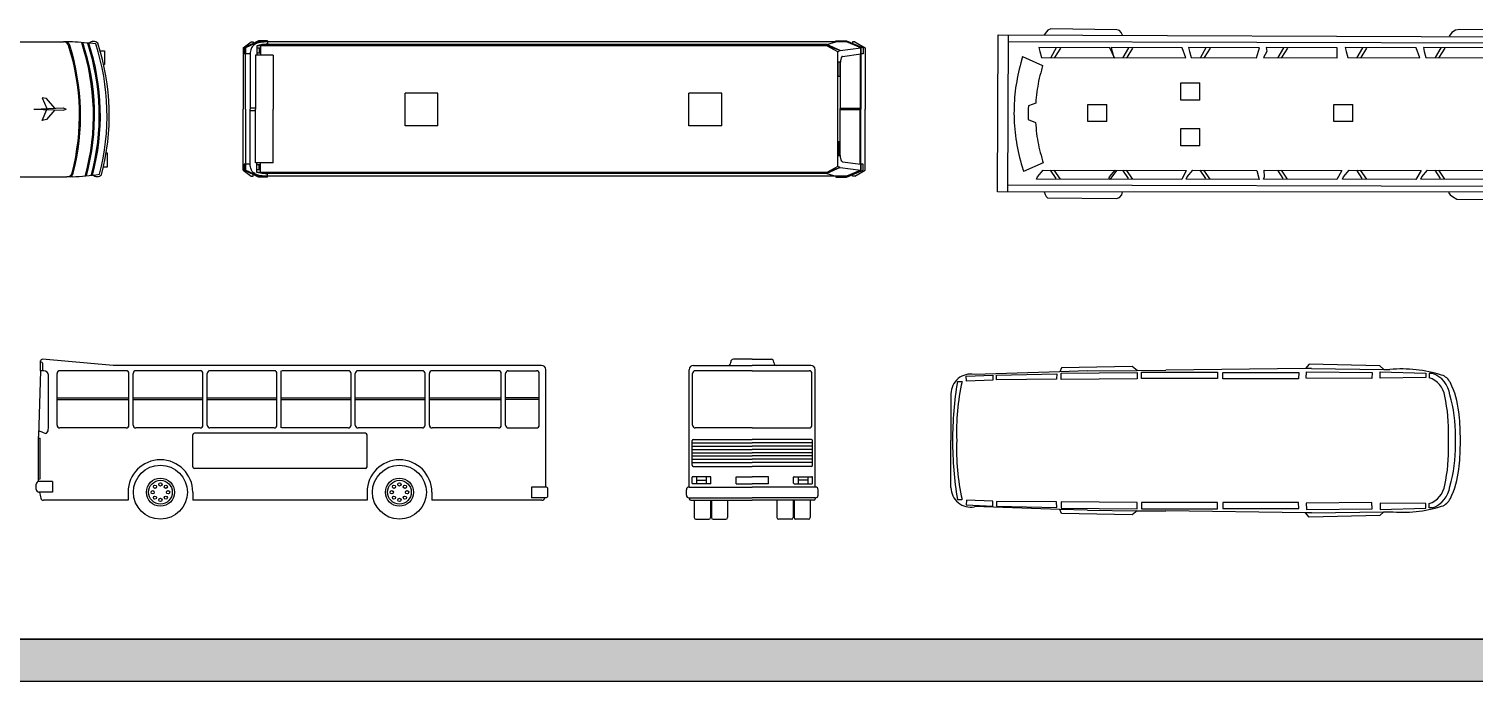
# Model space of a CAD drawing. Header units: millimetres. Extents: x 35403 to 155690, y 202798 to 276657.
# Drawn here: x 58186 to 84953, y 202798 to 214882 of the extents above; entities that cross this region are included whole.
import ezdxf

# ---------------------------------------------------------------- set-up
doc = ezdxf.new("R2010")
doc.units = ezdxf.units.MM
doc.layers.add('www.cad-blocks.net', color=7, linetype='Continuous')

# ---------------------------------------------------------------- blocks, each defined once
blk = doc.blocks.new('A$C646D0AD7')
for p, q in [((194, 2508), (0, 2397)), ((344, 2529), (40, 2397)), ((81, 2397), (344, 2508)), ((194, 2508), (234, 2508)), ((234, 2508), (234, 2481)), ((546, 2529), (344, 2529)), ((344, 2508), (546, 2508)), ((465, 2346), (710, 2458)), ((465, 2346), (710, 2438)), ((506, 2327), (710, 2438)), ((546, 2508), (546, 2529)), ((546, 2508), (11068, 2508)), ((710, 2458), (546, 2508)), ((710, 2458), (11169, 2458)), ((710, 2438), (710, 2458)), ((710, 2438), (11203, 2438)), ((7917, 2458), (7917, 2438)), ((8523, 2458), (8523, 2438)), ((11068, 2529), (11236, 2529)), ((11068, 2529), (11068, 2508)), ((11068, 2508), (11068, 2488)), ((11068, 2508), (11236, 2508)), ((11169, 2458), (11203, 2438)), ((11169, 2458), (11270, 2438)), ((11203, 2438), (11203, 2261)), ((11203, 2438), (11270, 2438)), ((11236, 2529), (11500, 2397)), ((11236, 2508), (11480, 2397)), ((11270, 2438), (11270, 2261)), ((11375, 2508), (11335, 2508)), ((11335, 2508), (11335, 2480)), ((11520, 2397), (11375, 2508)), ((0, 2397), (0, 1264)), ((40, 2397), (40, 2286)), ((40, 2397), (40, 2286)), ((40, 2286), (81, 2286)), ((465, 2346), (81, 2397)), ((81, 2286), (81, 2397)), ((81, 2397), (81, 1264)), ((420, 2241), (81, 2286)), ((94, 2284), (94, 1264)), ((465, 2346), (506, 2327)), ((506, 2327), (506, 202)), ((10967, 2261), (10967, 1264)), ((10967, 2261), (11291, 2261)), ((11207, 2392), (11207, 2301)), ((11207, 2392), (11270, 2392)), ((11207, 2301), (11270, 2301)), ((11228, 2392), (11228, 2301)), ((11291, 2261), (11291, 1264)), ((11393, 2287), (11393, 1264)), ((11393, 2286), (11500, 2286)), ((11480, 2397), (11480, 2286)), ((11480, 1264), (11480, 2397)), ((11500, 2286), (11500, 2397)), ((11520, 2397), (11520, 1264)), ((463, 2116), (463, 1252)), ((469, 2132), (500, 2132)), ((469, 2132), (469, 1869)), ((500, 1869), (500, 2132)), ((469, 1869), (500, 1869)), ((2657, 1578), (2657, 971)), ((2657, 1578), (3264, 1578)), ((3264, 1578), (3264, 971)), ((7917, 1578), (7917, 971)), ((7917, 1578), (8523, 1578)), ((8523, 1578), (8523, 971)), ((0, 131), (0, 1264)), ((81, 131), (81, 1264)), ((94, 1277), (463, 1277)), ((94, 244), (94, 1264)), ((94, 1252), (463, 1252)), ((463, 413), (463, 1277)), ((10967, 268), (10967, 1264)), ((11393, 1290), (11291, 1290)), ((11291, 268), (11291, 1264)), ((11393, 1239), (11291, 1239)), ((11393, 242), (11393, 1264)), ((11480, 1264), (11480, 131)), ((11520, 131), (11520, 1264)), ((2657, 971), (3264, 971)), ((7917, 971), (8523, 971)), ((469, 659), (500, 659)), ((469, 396), (469, 659)), ((500, 659), (500, 396)), ((420, 288), (81, 243)), ((469, 396), (500, 396)), ((10967, 268), (11291, 268)), ((11203, 91), (11203, 268)), ((11270, 91), (11270, 268)), ((194, 20), (0, 131)), ((40, 243), (81, 243)), ((40, 131), (40, 243)), ((40, 131), (40, 243)), ((344, 0), (40, 131)), ((81, 243), (81, 131)), ((465, 182), (81, 131)), ((81, 131), (344, 20)), ((194, 20), (234, 20)), ((234, 20), (234, 48)), ((344, 20), (546, 20)), ((465, 182), (506, 202)), ((465, 182), (710, 91)), ((465, 182), (710, 71)), ((506, 202), (710, 91)), ((710, 71), (546, 20)), ((546, 20), (11068, 20)), ((546, 20), (546, 0)), ((710, 91), (11203, 91)), ((710, 91), (710, 71)), ((710, 71), (11169, 71)), ((11068, 20), (11068, 40)), ((11068, 20), (11236, 20)), ((11068, 0), (11068, 20)), ((11169, 71), (11270, 91)), ((11169, 71), (11203, 91)), ((11203, 91), (11270, 91)), ((11207, 228), (11270, 228)), ((11207, 137), (11207, 228)), ((11207, 137), (11270, 137)), ((11228, 137), (11228, 228)), ((11236, 20), (11480, 131)), ((11236, 0), (11500, 131)), ((11335, 20), (11335, 49)), ((11375, 20), (11335, 20)), ((11520, 131), (11375, 20)), ((11393, 243), (11500, 243)), ((11480, 131), (11480, 243)), ((11500, 243), (11500, 131)), ((546, 0), (344, 0)), ((11068, 0), (11236, 0))]:
    blk.add_line(p, q)
for points in [[(11068, 2508), (11138, 2506), (11204, 2499), (11277, 2477), (11336, 2437), (11365, 2399), (11381, 2359), (11391, 2314), (11393, 2287)], [(11068, 2489), (11069, 2483), (11072, 2478), (11082, 2469), (11105, 2462), (11131, 2460), (11171, 2458)], [(421, 2240), (431, 2235), (437, 2227), (443, 2212), (451, 2187), (457, 2164), (461, 2131), (463, 2116)], [(421, 288), (431, 293), (437, 301), (443, 316), (451, 341), (457, 365), (461, 397), (463, 413)], [(11068, 20), (11138, 23), (11204, 30), (11277, 51), (11336, 91), (11365, 129), (11381, 170), (11391, 215), (11393, 242)], [(11068, 40), (11069, 46), (11072, 50), (11082, 59), (11105, 66), (11131, 69), (11171, 71)]]:
    blk.add_spline(points, degree=3)
blk = doc.blocks.new('A$C60CB3D46')
at = {"rotation": 180}
blk.add_blockref('A$C646D0AD7', (11520, 2529), dxfattribs=at)
blk = doc.blocks.new('A$C4B297818')
for p, q in [((302, 2471), (62, 2442)), ((1132, 2500), (70, 2373)), ((302, 2471), (311, 2402)), ((527, 2428), (527, 72)), ((1132, 2500), (12712, 2500)), ((12876, 2500), (12712, 2500)), ((0, 2373), (0, 127)), ((70, 2373), (70, 127)), ((212, 255), (212, 2260)), ((282, 2330), (393, 2330)), ((463, 2260), (463, 255)), ((1132, 2200), (1132, 300)), ((1132, 2200), (11730, 2200)), ((11730, 2200), (11730, 300)), ((13389, 2337), (13471, 2337)), ((13471, 2337), (13471, 2082)), ((1132, 2100), (11730, 2100)), ((1132, 1900), (11730, 1900)), ((13471, 2082), (13451, 2082)), ((1132, 1800), (11730, 1800)), ((4264, 1664), (3612, 1664)), ((4264, 1624), (3612, 1624)), ((10714, 1660), (10062, 1660)), ((10714, 1620), (10062, 1620)), ((1132, 1600), (3519, 1600)), ((1132, 1500), (3512, 1500)), ((3512, 1564), (3512, 949)), ((3552, 1564), (3552, 949)), ((4324, 949), (4324, 1564)), ((4357, 1600), (9970, 1600)), ((4364, 949), (4364, 1564)), ((4364, 1500), (9962, 1500)), ((9962, 1560), (9962, 946)), ((10002, 1560), (10002, 946)), ((10774, 946), (10774, 1560)), ((10806, 1600), (11730, 1600)), ((10814, 946), (10814, 1560)), ((10814, 1500), (11730, 1500)), ((12318, 1465), (12404, 1266)), ((12396, 1449), (12318, 1465)), ((12550, 1272), (12396, 1449)), ((1132, 1300), (3512, 1300)), ((1132, 1200), (3512, 1200)), ((4364, 1300), (9962, 1300)), ((4364, 1200), (9962, 1200)), ((10814, 1300), (11730, 1300)), ((10814, 1200), (11730, 1200)), ((12163, 1255), (12705, 1279)), ((12163, 1255), (12705, 1232)), ((12318, 1046), (12404, 1245)), ((12550, 1239), (12396, 1062)), ((12705, 1279), (12759, 1255)), ((12705, 1232), (12759, 1255)), ((1132, 1000), (3512, 1000)), ((1132, 900), (3525, 900)), ((3612, 889), (4264, 889)), ((3612, 849), (4264, 849)), ((4351, 900), (9973, 900)), ((4364, 1000), (9962, 1000)), ((10062, 886), (10714, 886)), ((10062, 846), (10714, 846)), ((10803, 900), (11730, 900)), ((10814, 1000), (11730, 1000)), ((12396, 1062), (12318, 1046)), ((1132, 700), (11730, 700)), ((1132, 600), (11730, 600)), ((1132, 400), (11730, 400)), ((1132, 300), (11730, 300)), ((13528, 438), (13508, 438)), ((13528, 184), (13528, 438)), ((302, 29), (62, 58)), ((1132, 0), (70, 127)), ((393, 185), (282, 185)), ((302, 29), (311, 98)), ((13446, 184), (13528, 184)), ((1132, 0), (12776, 0)), ((12876, 0), (12776, 0))]:
    blk.add_line(p, q)
for centre, radius, start, end in [((70, 2373), 70, 96.8199, 180), ((12712, 2400), 100, 17.6841, 90), ((12712, 2400), 120, 17.6841, 56.4427), ((8759, 1140), 4249, 345.4909, 17.6841), ((8759, 1140), 4269, 345.4909, 17.6841), ((12445, -4716), 7229, 83.1428, 86.5845), ((9038, 1140), 4229, 344.7288, 18.4726), ((9038, 1140), 4249, 344.7288, 18.4726), ((9146, 1140), 4229, 344.8907, 18.3227), ((9146, 1140), 4249, 344.8907, 18.3227), ((13265, 2396), 112, 43.7078, 135.3734), ((9270, 1140), 4249, 345.1065, 18.1199), ((9270, 1140), 4289, 345.1065, 18.1199), ((282, 2260), 70, 90, 180), ((393, 2260), 70, 0, 90), ((3612, 1564), 100, 90, 180), ((3612, 1564), 60, 90, 180), ((4264, 1564), 100, 0, 90), ((4264, 1564), 60, 0, 90), ((10062, 1560), 100, 90, 180), ((10062, 1560), 60, 90, 180), ((10714, 1560), 100, 0, 90), ((10714, 1560), 60, 0, 90), ((3612, 949), 100, 180, 270), ((3612, 949), 60, 180, 270), ((4264, 949), 100, 270, 0), ((4264, 949), 60, 270, 0), ((10062, 946), 100, 180, 270), ((10062, 946), 60, 180, 270), ((10714, 946), 100, 270, 0), ((10714, 946), 60, 270, 0), ((70, 127), 70, 180, 263.1801), ((282, 255), 70, 180, 270), ((393, 255), 70, 270, 0), ((12776, 100), 100, 270, 345.4909), ((12776, 100), 120, 303.5573, 345.4909), ((12445, 7216), 7229, 273.4155, 277.4002), ((13334, 115), 112, 224.6266, 316.2922)]:
    blk.add_arc(centre, radius, start, end)
blk = doc.blocks.new('A$C4CAC7736')
at = {"rotation": 180}
blk.add_blockref('A$C4B297818', (13559, 2508), dxfattribs=at)
blk = doc.blocks.new('A$C764D2C08')
for p, q in [((400, 3028), (11529, 3020)), ((1629, 3105), (1597, 3024)), ((1658, 3137), (1629, 3105)), ((1707, 3167), (1658, 3137)), ((3021, 3152), (1707, 3167)), ((3098, 3106), (3021, 3152)), ((3145, 3075), (3098, 3106)), ((3176, 3029), (3145, 3075)), ((9226, 3072), (9212, 3021)), ((9265, 3126), (9226, 3072)), ((9322, 3140), (9265, 3126)), ((10599, 3130), (9322, 3140)), ((10624, 3104), (10599, 3130)), ((10647, 3065), (10624, 3104)), ((10662, 3019), (10647, 3065)), ((11331, 109), (11344, 3020)), ((11529, 3020), (11517, 109)), ((524, 2924), (11344, 2896)), ((1150, 2623), (879, 2789)), ((879, 2789), (2236, 2783)), ((1789, 2785), (1905, 2619)), ((1980, 2619), (1878, 2774)), ((2219, 2743), (2113, 2618)), ((2236, 2783), (2219, 2743)), ((2233, 2623), (2329, 2789)), ((2329, 2789), (3686, 2783)), ((3239, 2785), (3355, 2619)), ((3429, 2619), (3328, 2774)), ((3668, 2743), (3563, 2618)), ((3686, 2783), (3668, 2743)), ((3683, 2623), (3778, 2789)), ((3778, 2789), (5135, 2783)), ((4688, 2785), (4804, 2619)), ((4879, 2619), (4777, 2774)), ((5118, 2743), (5012, 2618)), ((5135, 2783), (5118, 2743)), ((5148, 2623), (5244, 2789)), ((5244, 2789), (6601, 2783)), ((6154, 2785), (6270, 2619)), ((6344, 2619), (6243, 2774)), ((6601, 2783), (6583, 2743)), ((6583, 2743), (6589, 2618)), ((6678, 2789), (8034, 2783)), ((6725, 2623), (6678, 2789)), ((7587, 2785), (7703, 2619)), ((7778, 2619), (7676, 2774)), ((8017, 2743), (7911, 2618)), ((8034, 2783), (8017, 2743)), ((8031, 2623), (8111, 2789)), ((8111, 2789), (9468, 2783)), ((9021, 2785), (9137, 2619)), ((9212, 2619), (9110, 2774)), ((9321, 2623), (9449, 2789)), ((9451, 2743), (9345, 2618)), ((9449, 2789), (10806, 2783)), ((9468, 2783), (9451, 2743)), ((10359, 2785), (10475, 2619)), ((10550, 2619), (10448, 2774)), ((10789, 2743), (10683, 2618)), ((10806, 2783), (10789, 2743)), ((398, 2384), (415, 2441)), ((415, 2441), (429, 2499)), ((429, 2499), (446, 2557)), ((446, 2557), (464, 2615)), ((464, 2615), (471, 2640)), ((1011, 2480), (471, 2640)), ((986, 2392), (1001, 2442)), ((1001, 2442), (1011, 2480)), ((2113, 2618), (1150, 2623)), ((3563, 2618), (2233, 2623)), ((5012, 2618), (3683, 2623)), ((6589, 2618), (5148, 2623)), ((7911, 2618), (6725, 2623)), ((9345, 2618), (8031, 2623)), ((10683, 2618), (9321, 2623)), ((10683, 2480), (11045, 2640)), ((10694, 2442), (10684, 2480)), ((10708, 2392), (10693, 2442)), ((11053, 2615), (11045, 2640)), ((11071, 2557), (11053, 2615)), ((11088, 2499), (11071, 2557)), ((11101, 2441), (11087, 2499)), ((11119, 2384), (11101, 2441)), ((338, 2095), (349, 2152)), ((349, 2152), (360, 2210)), ((360, 2210), (370, 2268)), ((370, 2268), (384, 2326)), ((384, 2326), (398, 2384)), ((925, 2141), (935, 2191)), ((935, 2191), (946, 2241)), ((946, 2241), (959, 2291)), ((959, 2291), (974, 2342)), ((974, 2342), (986, 2392)), ((10720, 2342), (10708, 2392)), ((10735, 2291), (10720, 2342)), ((10748, 2241), (10735, 2291)), ((10759, 2191), (10748, 2241)), ((10769, 2141), (10759, 2191)), ((11132, 2326), (11119, 2384)), ((11146, 2268), (11132, 2326)), ((11157, 2210), (11146, 2268)), ((11167, 2152), (11157, 2210)), ((11178, 2095), (11167, 2152)), ((307, 1860), (314, 1917)), ((314, 1917), (321, 1975)), ((321, 1975), (328, 2037)), ((328, 2037), (338, 2095)), ((880, 1836), (886, 1886)), ((886, 1886), (892, 1936)), ((892, 1936), (898, 1990)), ((898, 1990), (907, 2040)), ((907, 2040), (916, 2090)), ((916, 2090), (925, 2141)), ((10778, 2090), (10769, 2141)), ((10787, 2040), (10778, 2090)), ((10796, 1990), (10787, 2040)), ((10802, 1936), (10796, 1990)), ((10808, 1886), (10802, 1936)), ((10814, 1836), (10808, 1886)), ((11188, 2037), (11178, 2095)), ((11195, 1975), (11188, 2037)), ((11202, 1917), (11195, 1975)), ((11209, 1860), (11202, 1917)), ((292, 1564), (296, 1621)), ((296, 1679), (300, 1740)), ((296, 1621), (296, 1679)), ((300, 1740), (303, 1798)), ((303, 1798), (307, 1860)), ((867, 1579), (870, 1628)), ((870, 1679), (873, 1732)), ((870, 1628), (870, 1679)), ((873, 1732), (877, 1783)), ((877, 1783), (880, 1836)), ((10818, 1783), (10814, 1836)), ((10821, 1732), (10818, 1783)), ((10958, 1679), (10821, 1732)), ((10959, 1628), (10958, 1679)), ((10962, 1579), (10959, 1628)), ((11213, 1798), (11209, 1860)), ((11217, 1740), (11213, 1798)), ((11220, 1679), (11217, 1740)), ((11221, 1621), (11220, 1679)), ((11224, 1564), (11221, 1621)), ((295, 1506), (292, 1564)), ((295, 1448), (295, 1506)), ((298, 1387), (295, 1448)), ((301, 1329), (298, 1387)), ((869, 1529), (867, 1579)), ((869, 1478), (869, 1529)), ((872, 1425), (869, 1478)), ((875, 1374), (872, 1425)), ((877, 1321), (875, 1374)), ((10817, 1321), (10819, 1374)), ((10819, 1374), (10956, 1425)), ((10956, 1425), (10959, 1478)), ((10959, 1529), (10962, 1579)), ((10959, 1478), (10959, 1529)), ((11215, 1329), (11218, 1387)), ((11218, 1387), (11221, 1448)), ((11221, 1506), (11224, 1564)), ((11221, 1448), (11221, 1506)), ((305, 1267), (301, 1329)), ((311, 1210), (305, 1267)), ((318, 1152), (311, 1210)), ((324, 1090), (318, 1152)), ((334, 1032), (324, 1090)), ((883, 1271), (877, 1321)), ((889, 1221), (883, 1271)), ((894, 1167), (889, 1221)), ((903, 1117), (894, 1167)), ((912, 1066), (903, 1117)), ((10782, 1066), (10791, 1117)), ((10791, 1117), (10800, 1167)), ((10800, 1167), (10805, 1221)), ((10805, 1221), (10811, 1271)), ((10811, 1271), (10817, 1321)), ((11182, 1032), (11192, 1090)), ((11192, 1090), (11198, 1152)), ((11198, 1152), (11205, 1210)), ((11205, 1210), (11212, 1267)), ((11212, 1267), (11215, 1329)), ((344, 974), (334, 1032)), ((354, 916), (344, 974)), ((364, 858), (354, 916)), ((377, 800), (364, 858)), ((921, 1016), (912, 1066)), ((929, 965), (921, 1016)), ((941, 915), (929, 965)), ((953, 865), (941, 915)), ((967, 814), (953, 865)), ((979, 764), (967, 814)), ((10715, 764), (10727, 814)), ((10727, 814), (10741, 865)), ((10741, 865), (10753, 915)), ((10753, 915), (10765, 965)), ((10765, 965), (10773, 1016)), ((10773, 1016), (10782, 1066)), ((11139, 800), (11152, 858)), ((11152, 858), (11162, 916)), ((11162, 916), (11172, 974)), ((11172, 974), (11182, 1032)), ((391, 743), (377, 800)), ((407, 685), (391, 743)), ((421, 627), (407, 685)), ((452, 513), (421, 627)), ((452, 513), (1003, 676)), ((1157, 537), (874, 352)), ((1003, 676), (979, 764)), ((2142, 530), (1157, 537)), ((3592, 530), (2240, 537)), ((2240, 537), (2324, 352)), ((5041, 530), (3705, 537)), ((3705, 537), (3773, 352)), ((6602, 530), (5235, 537)), ((5235, 537), (5239, 352)), ((6732, 537), (6672, 352)), ((7940, 530), (6732, 537)), ((9374, 530), (8038, 537)), ((8038, 537), (8106, 352)), ((10712, 530), (9360, 537)), ((9360, 537), (9444, 352)), ((10691, 676), (10715, 764)), ((11064, 513), (10691, 676)), ((11064, 513), (11096, 627)), ((11096, 627), (11109, 685)), ((11109, 685), (11126, 743)), ((11126, 743), (11139, 800)), ((874, 352), (2189, 344)), ((1895, 530), (1787, 359)), ((1869, 348), (1972, 529)), ((2172, 416), (2142, 530)), ((2189, 344), (2172, 416)), ((2324, 352), (3639, 344)), ((3344, 530), (3236, 359)), ((3318, 348), (3422, 529)), ((3622, 416), (3592, 530)), ((3639, 344), (3622, 416)), ((3773, 352), (5088, 344)), ((4794, 530), (4686, 359)), ((4768, 348), (4871, 529)), ((5072, 416), (5041, 530)), ((5088, 344), (5072, 416)), ((5239, 352), (6554, 344)), ((6259, 530), (6151, 359)), ((6233, 348), (6337, 529)), ((6537, 416), (6602, 530)), ((6554, 344), (6537, 416)), ((6672, 352), (7987, 344)), ((7693, 530), (7585, 359)), ((7667, 348), (7770, 529)), ((7971, 416), (7940, 530)), ((7987, 344), (7971, 416)), ((8106, 352), (9421, 344)), ((9126, 530), (9018, 359)), ((9101, 348), (9204, 529)), ((9404, 416), (9374, 530)), ((9421, 344), (9404, 416)), ((9444, 352), (10759, 344)), ((10464, 530), (10356, 359)), ((10439, 348), (10542, 529)), ((10742, 416), (10712, 530)), ((10759, 344), (10742, 416)), ((11517, 109), (384, 157)), ((11334, 231), (508, 262)), ((1619, 142), (1635, 85)), ((1635, 85), (1672, 51)), ((1672, 51), (1719, 19)), ((1719, 19), (2961, 10)), ((2961, 10), (3047, 21)), ((3047, 21), (3112, 65)), ((3112, 65), (3161, 133)), ((9213, 118), (9237, 68)), ((9237, 68), (9270, 31)), ((9270, 31), (9318, 14)), ((9318, 14), (10541, 0)), ((10541, 0), (10593, 25)), ((10593, 25), (10621, 55)), ((10621, 55), (10662, 111))]:
    blk.add_line(p, q)
at = {"linetype": 'Continuous'}
for p, q in [((7782, 2163), (7782, 1844)), ((7782, 2163), (8130, 2163)), ((8130, 2163), (8130, 1844)), ((2032, 1717), (2032, 1398)), ((2032, 1717), (2380, 1717)), ((2380, 1717), (2380, 1398)), ((4947, 1717), (4947, 1398)), ((4947, 1717), (5295, 1717)), ((5295, 1717), (5295, 1398)), ((8130, 1844), (7782, 1844)), ((9502, 1717), (9851, 1717)), ((9502, 1717), (9502, 1398)), ((9851, 1717), (9851, 1398)), ((2380, 1398), (2032, 1398)), ((5295, 1398), (4947, 1398)), ((9851, 1398), (9502, 1398)), ((7782, 1318), (8130, 1318)), ((7782, 1318), (7782, 1000)), ((8130, 1318), (8130, 1000)), ((8130, 1000), (7782, 1000))]:
    blk.add_line(p, q, dxfattribs=at)
for points in [[(432, 3018, 0.240086), (302, 2952, 0.084194), (126, 2598, 0.042099), (37, 2172, 0.031012), (0, 1584, 0.031012)], [(524, 2924, 0.111723), (309, 2543, 0.042099), (226, 2149, 0.031012), (191, 1584, 0.031012)], [(0, 1584, 0.031012), (37, 995, 0.042099), (126, 570, 0.084194), (302, 216, 0.240086), (432, 149, 0.240086)], [(191, 1584, 0.031012), (226, 1019, 0.042099), (309, 624, 0.105606), (508, 262, 0.084194)]]:
    blk.add_lwpolyline(points, format="xyb", dxfattribs=at)
blk = doc.blocks.new('A$C070712D7')
at = {"rotation": 180}
blk.add_blockref('A$C764D2C08', (11529, 3167), dxfattribs=at)
blk = doc.blocks.new('A$C11EC70D9')
for p, q in [((2018, 2693), (435, 2643)), ((2049, 2768), (2018, 2691)), ((2531, 2710), (2018, 2693)), ((2043, 2669), (3448, 2682)), ((3359, 2791), (2049, 2768)), ((2531, 2710), (3447, 2718)), ((3447, 2716), (3359, 2791)), ((3447, 2718), (3982, 2723)), ((3448, 2682), (3449, 2566)), ((3532, 2685), (4938, 2685)), ((3532, 2570), (3532, 2685)), ((6565, 2755), (3982, 2723)), ((4938, 2685), (4937, 2570)), ((5034, 2680), (6440, 2680)), ((5034, 2565), (5034, 2680)), ((6440, 2680), (6439, 2565)), ((6636, 2839), (6565, 2755)), ((6676, 2756), (6565, 2755)), ((6581, 2579), (6583, 2694)), ((6583, 2694), (7800, 2684)), ((7942, 2808), (6636, 2839)), ((6676, 2756), (8019, 2738)), ((7800, 2684), (7798, 2569)), ((8019, 2738), (7942, 2808)), ((7951, 2579), (7952, 2694)), ((7952, 2694), (8795, 2668)), ((8019, 2738), (8131, 2737)), ((119, 2513), (204, 2513)), ((283, 2613), (777, 2634)), ((286, 2523), (283, 2613)), ((777, 2542), (286, 2523)), ((777, 2634), (777, 2542)), ((843, 2635), (1959, 2657)), ((846, 2545), (843, 2635)), ((1954, 2556), (846, 2545)), ((1959, 2657), (1954, 2556)), ((2044, 2554), (2043, 2669)), ((3449, 2566), (2044, 2554)), ((4937, 2570), (3532, 2570)), ((6439, 2565), (5034, 2565)), ((7798, 2569), (6581, 2579)), ((8793, 2588), (7951, 2579)), ((8795, 2668), (8793, 2588)), ((8854, 2664), (8854, 2586)), ((8917, 2664), (8854, 2664)), ((0, 2288), (0, 1419)), ((0, 550), (0, 1419)), ((119, 329), (204, 329)), ((286, 316), (283, 227)), ((777, 297), (286, 316)), ((777, 205), (777, 297)), ((846, 294), (843, 204)), ((1954, 283), (846, 294)), ((1959, 183), (1954, 283)), ((2044, 285), (2043, 170)), ((3449, 273), (2044, 285)), ((3448, 158), (3449, 273)), ((3532, 270), (3532, 154)), ((4937, 270), (3532, 270)), ((4938, 154), (4937, 270)), ((5034, 274), (5034, 159)), ((6439, 274), (5034, 274)), ((6440, 159), (6439, 274)), ((7798, 270), (6581, 260)), ((7800, 155), (7798, 270)), ((283, 227), (777, 205)), ((2018, 146), (435, 196)), ((843, 204), (1959, 183)), ((2049, 69), (2018, 146)), ((2531, 130), (2018, 146)), ((2043, 170), (3448, 158)), ((3359, 46), (2049, 69)), ((2531, 130), (3447, 121)), ((3447, 121), (3359, 46)), ((3447, 121), (3982, 116)), ((3532, 154), (4938, 154)), ((6565, 84), (3982, 116)), ((5034, 159), (6440, 159)), ((6636, 0), (6565, 84)), ((6676, 83), (6565, 84)), ((6581, 260), (6583, 145)), ((6583, 145), (7800, 155)), ((7942, 32), (6636, 0)), ((6676, 83), (8019, 101)), ((8019, 101), (7942, 32)), ((7951, 260), (7952, 145)), ((8793, 252), (7951, 260)), ((7952, 145), (8795, 171)), ((8019, 101), (8131, 103)), ((8795, 171), (8793, 252)), ((8854, 175), (8854, 254)), ((8917, 175), (8854, 175))]:
    blk.add_line(p, q)
for centre, radius, start, end in [((8357, 313), 2434, 72.538, 95.3191), ((363, 2288), 363, 78.5226, 180), ((6665, 1421), 6636, 170.5252, 180.004), ((4195, 1606), 4092, 167.1899, 182.5906), ((8738, 2192), 410, 7.2283, 73.4883), ((8762, 2208), 482, 7.2365, 71.3008), ((9001, 2373), 276, 25.8412, 71.757), ((7740, 1762), 1677, 6.5086, 25.8412), ((6381, 1606), 2836, 357.7372, 12.9928), ((6914, 1566), 2430, 358.3278, 16.8021), ((4956, 1445), 4479, 0.6554, 6.5086), ((6665, 1421), 6636, 179.996, 189.4748), ((6665, 1327), 6636, 179.1961, 179.202), ((6665, 1513), 6636, 180.798, 180.8039), ((4195, 1236), 4092, 177.4094, 192.8101), ((6381, 1233), 2836, 347.0072, 2.2628), ((6383, 1343), 2836, 1.5525, 3.0648), ((6383, 1496), 2836, 356.9352, 358.4475), ((6914, 1273), 2430, 343.1979, 1.6722), ((6915, 1390), 2430, 0.689, 2.4742), ((6915, 1449), 2430, 357.5258, 359.311), ((4956, 1395), 4479, 353.4914, 359.3446), ((4956, 1485), 4479, 359.1701, 0.1466), ((4956, 1355), 4479, 359.8534, 0.8299), ((7740, 1077), 1677, 334.1588, 353.4914), ((363, 551), 363, 180, 281.4774), ((8738, 647), 410, 286.5117, 352.7717), ((8762, 631), 482, 288.6992, 352.7635), ((9001, 466), 276, 288.243, 334.1588), ((8357, 2526), 2434, 264.6809, 287.462)]:
    blk.add_arc(centre, radius, start, end)
blk = doc.blocks.new('A$C5B4B544E')
for p, q in [((1425, 2850), (115, 2962)), ((81, 2750), (39, 1530)), ((81, 2750), (81, 2932)), ((97, 2909), (81, 2909)), ((141, 2750), (81, 2750)), ((117, 2889), (117, 2750)), ((384, 1741), (384, 2700)), ((1665, 2750), (434, 2750)), ((9355, 2850), (1425, 2850)), ((1715, 1741), (1715, 2700)), ((1795, 1741), (1795, 2700)), ((3036, 2750), (1845, 2750)), ((3086, 1741), (3086, 2700)), ((3166, 1741), (3166, 2700)), ((4408, 2750), (3216, 2750)), ((4458, 1741), (4458, 2700)), ((4538, 1691), (4538, 2750)), ((5779, 2750), (4546, 2750)), ((5829, 1741), (5829, 2700)), ((5909, 1741), (5909, 2700)), ((7151, 2750), (5959, 2750)), ((7201, 1741), (7201, 2700)), ((7281, 1741), (7281, 2700)), ((8562, 2750), (7331, 2750)), ((8612, 1741), (8612, 2700)), ((8692, 1741), (8692, 2700)), ((8742, 2750), (9265, 2750)), ((9315, 1741), (9315, 2700)), ((9435, 596), (9435, 2770)), ((223, 2667), (223, 1735)), ((384, 2250), (1715, 2250)), ((384, 2220), (1715, 2220)), ((1795, 2250), (3086, 2250)), ((1795, 2220), (3086, 2220)), ((3166, 2250), (4458, 2250)), ((3166, 2220), (4458, 2220)), ((4538, 2250), (5829, 2250)), ((4538, 2220), (5829, 2220)), ((5909, 2250), (7201, 2250)), ((5909, 2220), (7201, 2220)), ((7281, 2250), (8612, 2250)), ((7281, 2220), (8612, 2220)), ((9315, 2250), (8692, 2250)), ((9315, 2220), (8692, 2220)), ((142, 1597), (43, 1635)), ((1665, 1691), (434, 1691)), ((3036, 1691), (1845, 1691)), ((4408, 1691), (3216, 1691)), ((5779, 1691), (4546, 1691)), ((7151, 1691), (5959, 1691)), ((8562, 1691), (7331, 1691)), ((8742, 1691), (9265, 1691)), ((39, 699), (39, 1530)), ((39, 1501), (69, 1498)), ((69, 750), (69, 1498)), ((2899, 971), (2899, 1561)), ((6096, 1591), (2929, 1591)), ((6126, 971), (6126, 1561)), ((6096, 941), (2929, 941)), ((0, 550), (0, 650)), ((39, 742), (69, 750)), ((300, 700), (50, 700)), ((300, 700), (300, 500)), ((9175, 596), (9175, 396)), ((9435, 596), (9175, 596)), ((9475, 436), (9475, 556)), ((300, 500), (50, 500)), ((1699, 350), (133, 350)), ((1699, 500), (1699, 350)), ((2899, 500), (2899, 350)), ((6126, 350), (2899, 350)), ((6126, 500), (6126, 350)), ((7326, 500), (7326, 350)), ((9365, 350), (7326, 350)), ((9435, 396), (9175, 396))]:
    blk.add_line(p, q)
for centre, radius in [((2299, 500), 500), ((6726, 500), 500), ((2299, 500), 260), ((2299, 500), 220), ((2198, 601), 30), ((2299, 643), 30), ((2399, 601), 30), ((6726, 500), 260), ((6726, 500), 220), ((6625, 601), 30), ((6726, 643), 30), ((6827, 601), 30), ((2156, 500), 30), ((2198, 399), 30), ((2299, 357), 30), ((2399, 399), 30), ((2441, 500), 30), ((6583, 500), 30), ((6625, 399), 30), ((6726, 357), 30), ((6827, 399), 30), ((6868, 500), 30)]:
    blk.add_circle(centre, radius)
for centre, radius, start, end in [((111, 2932), 30, 82.92, 180), ((97, 2889), 20, 0, 90), ((141, 2667), 82.5, 0, 90), ((434, 2700), 50, 90, 180), ((1665, 2700), 50, 0, 90), ((1845, 2700), 50, 90, 180), ((3036, 2700), 50, 0, 90), ((3216, 2700), 50, 90, 180), ((4408, 2700), 50, 0, 90), ((5779, 2700), 50, 0, 90), ((5959, 2700), 50, 90, 180), ((7151, 2700), 50, 0, 90), ((7331, 2700), 50, 90, 180), ((8562, 2700), 50, 0, 90), ((8742, 2700), 50, 90, 180), ((9265, 2700), 50, 0, 90), ((9355, 2770), 80, 0, 90), ((149, 1648), 69.2, 313.5397, 351.1726), ((-287, 1716), 511, 351.1726, 2.1643), ((434, 1741), 50, 180, 270), ((1665, 1741), 50, 270, 0), ((1845, 1741), 50, 180, 270), ((3036, 1741), 50, 270, 0), ((3216, 1741), 50, 180, 270), ((4408, 1741), 50, 270, 0), ((5779, 1741), 50, 270, 0), ((5959, 1741), 50, 180, 270), ((7151, 1741), 50, 270, 0), ((7331, 1741), 50, 180, 270), ((8562, 1741), 50, 270, 0), ((8742, 1741), 50, 180, 270), ((9265, 1741), 50, 270, 0), ((178, 1691), 101, 249.0523, 270.0667), ((178, 1618), 27.4, 270.0667, 313.5397), ((2929, 1561), 30, 90, 180), ((6096, 1561), 30, 0, 90), ((2299, 500), 600, 0, 180), ((6726, 500), 600, 0, 180), ((2929, 971), 30, 180, 270), ((6096, 971), 30, 270, 0), ((50, 650), 50, 90, 180), ((50, 550), 50, 180, 270), ((9435, 556), 40, 0, 90), ((2980, 1094), 2980, 191.5048, 193.7088), ((133, 400), 50, 193.7088, 270), ((9365, 400), 50, 270, 355.117), ((9435, 436), 40, 270, 0)]:
    blk.add_arc(centre, radius, start, end)
blk = doc.blocks.new('A$C66C317E4')
for p, q in [((1221, 2962), (871, 2962)), ((1221, 2962), (1571, 2962)), ((55, 596), (55, 2770)), ((115, 1741), (115, 2700)), ((135, 2850), (1221, 2850)), ((1221, 2750), (165, 2750)), ((821, 2900), (821, 2912)), ((2307, 2850), (1221, 2850)), ((1221, 2750), (2277, 2750)), ((1621, 2900), (1621, 2912)), ((2327, 1741), (2327, 2700)), ((2387, 596), (2387, 2770)), ((1221, 1691), (165, 1691)), ((1221, 1691), (2277, 1691)), ((106, 998), (106, 1455)), ((106, 1412), (1221, 1412)), ((106, 1352), (1221, 1352)), ((126, 1475), (1221, 1475)), ((2316, 1475), (1221, 1475)), ((2336, 1412), (1221, 1412)), ((2336, 1352), (1221, 1352)), ((2336, 998), (2336, 1455)), ((106, 1292), (1221, 1292)), ((106, 1232), (1221, 1232)), ((106, 1172), (1221, 1172)), ((106, 1112), (1221, 1112)), ((2336, 1292), (1221, 1292)), ((2336, 1232), (1221, 1232)), ((2336, 1172), (1221, 1172)), ((2336, 1112), (1221, 1112)), ((106, 1052), (1221, 1052)), ((126, 978), (1221, 978)), ((2336, 1052), (1221, 1052)), ((2316, 978), (1221, 978)), ((0, 446), (0, 546)), ((50, 596), (1221, 596)), ((105, 666), (105, 776)), ((445, 786), (115, 786)), ((445, 656), (115, 656)), ((190, 786), (190, 656)), ((190, 721), (369, 721)), ((369, 786), (369, 656)), ((455, 666), (455, 776)), ((921, 786), (1221, 786)), ((921, 656), (921, 786)), ((921, 656), (1221, 656)), ((1521, 786), (1221, 786)), ((1521, 656), (1221, 656)), ((2392, 596), (1221, 596)), ((1521, 656), (1521, 786)), ((1987, 666), (1987, 776)), ((1997, 786), (2327, 786)), ((1997, 656), (2327, 656)), ((2073, 786), (2073, 656)), ((2251, 721), (2073, 721)), ((2251, 786), (2251, 656)), ((2337, 666), (2337, 776)), ((2442, 446), (2442, 546)), ((50, 396), (1221, 396)), ((55, 396), (55, 380)), ((85, 350), (1221, 350)), ((147, 350), (147, 30)), ((447, 350), (447, 30)), ((464, 350), (464, 30)), ((764, 350), (764, 30)), ((2392, 396), (1221, 396)), ((2357, 350), (1221, 350)), ((1678, 350), (1678, 30)), ((1978, 350), (1978, 30)), ((1994, 350), (1994, 30)), ((2294, 350), (2294, 30)), ((2387, 396), (2387, 380)), ((177, 0), (417, 0)), ((494, 0), (734, 0)), ((1948, 0), (1708, 0)), ((2264, 0), (2024, 0))]:
    blk.add_line(p, q)
for centre, radius, start, end in [((871, 2912), 50, 90, 180), ((1571, 2912), 50, 0, 90), ((135, 2770), 80, 90, 180), ((165, 2700), 50, 90, 180), ((771, 2900), 50, 270, 0), ((1671, 2900), 50, 180, 270), ((2277, 2700), 50, 0, 90), ((2307, 2770), 80, 0, 90), ((165, 1741), 50, 180, 270), ((2277, 1741), 50, 270, 0), ((126, 1455), 20, 90, 180), ((2316, 1455), 20, 0, 90), ((126, 998), 20, 180, 270), ((2316, 998), 20, 270, 0), ((50, 546), 50, 90, 180), ((115, 776), 10, 90, 180), ((115, 666), 10, 180, 270), ((445, 776), 10, 0, 90), ((445, 666), 10, 270, 0), ((1997, 776), 10, 90, 180), ((1997, 666), 10, 180, 270), ((2327, 776), 10, 0, 90), ((2327, 666), 10, 270, 0), ((2392, 546), 50, 0, 90), ((50, 446), 50, 180, 270), ((85, 380), 30, 180, 270), ((2357, 380), 30, 270, 0), ((2392, 446), 50, 270, 0), ((177, 30), 30, 180, 270), ((417, 30), 30, 270, 0), ((494, 30), 30, 180, 270), ((734, 30), 30, 270, 0), ((1708, 30), 30, 180, 270), ((1948, 30), 30, 270, 0), ((2024, 30), 30, 180, 270), ((2264, 30), 30, 270, 0)]:
    blk.add_arc(centre, radius, start, end)
blk = doc.blocks.new('FORMAT')
at = {"layer": 'www.cad-blocks.net', "true_color": 0x546d8e}
h = blk.add_hatch(color=155, dxfattribs=at)
h.set_gradient(color1=(68, 68, 68), color2=(84, 109, 142), tint=1)
h.paths.add_polyline_path([(39877, 203573), (39877, 202798), (155690, 202798), (155690, 203573)])
at = {"layer": 'www.cad-blocks.net', "color": 155, "true_color": 0x546d8e}
for p, q in [((155690, 203573), (39877, 203573)), ((39877, 203573), (155690, 203573)), ((39877, 203573), (155690, 203573)), ((39877, 203573), (155690, 203573)), ((39877, 202798), (155690, 202798))]:
    blk.add_line(p, q, dxfattribs=at)

msp = doc.modelspace()

# ---------------------------------------------------------------- block references
for name, p in [('A$C070712D7', (76124, 211714)), ('A$C60CB3D46', (62156, 212132)), ('A$C5B4B544E', (58323, 205798)), ('A$C66C317E4', (70363, 205798)), ('A$C11EC70D9', (75264, 205834))]:
    msp.add_blockref(name, p)
at = {"rotation": 180}
msp.add_blockref('A$C4CAC7736', (59674, 214649), dxfattribs=at)
at = {"layer": 'www.cad-blocks.net'}
msp.add_blockref('FORMAT', (0, 0), dxfattribs=at)

doc.saveas('drawing.dxf')
